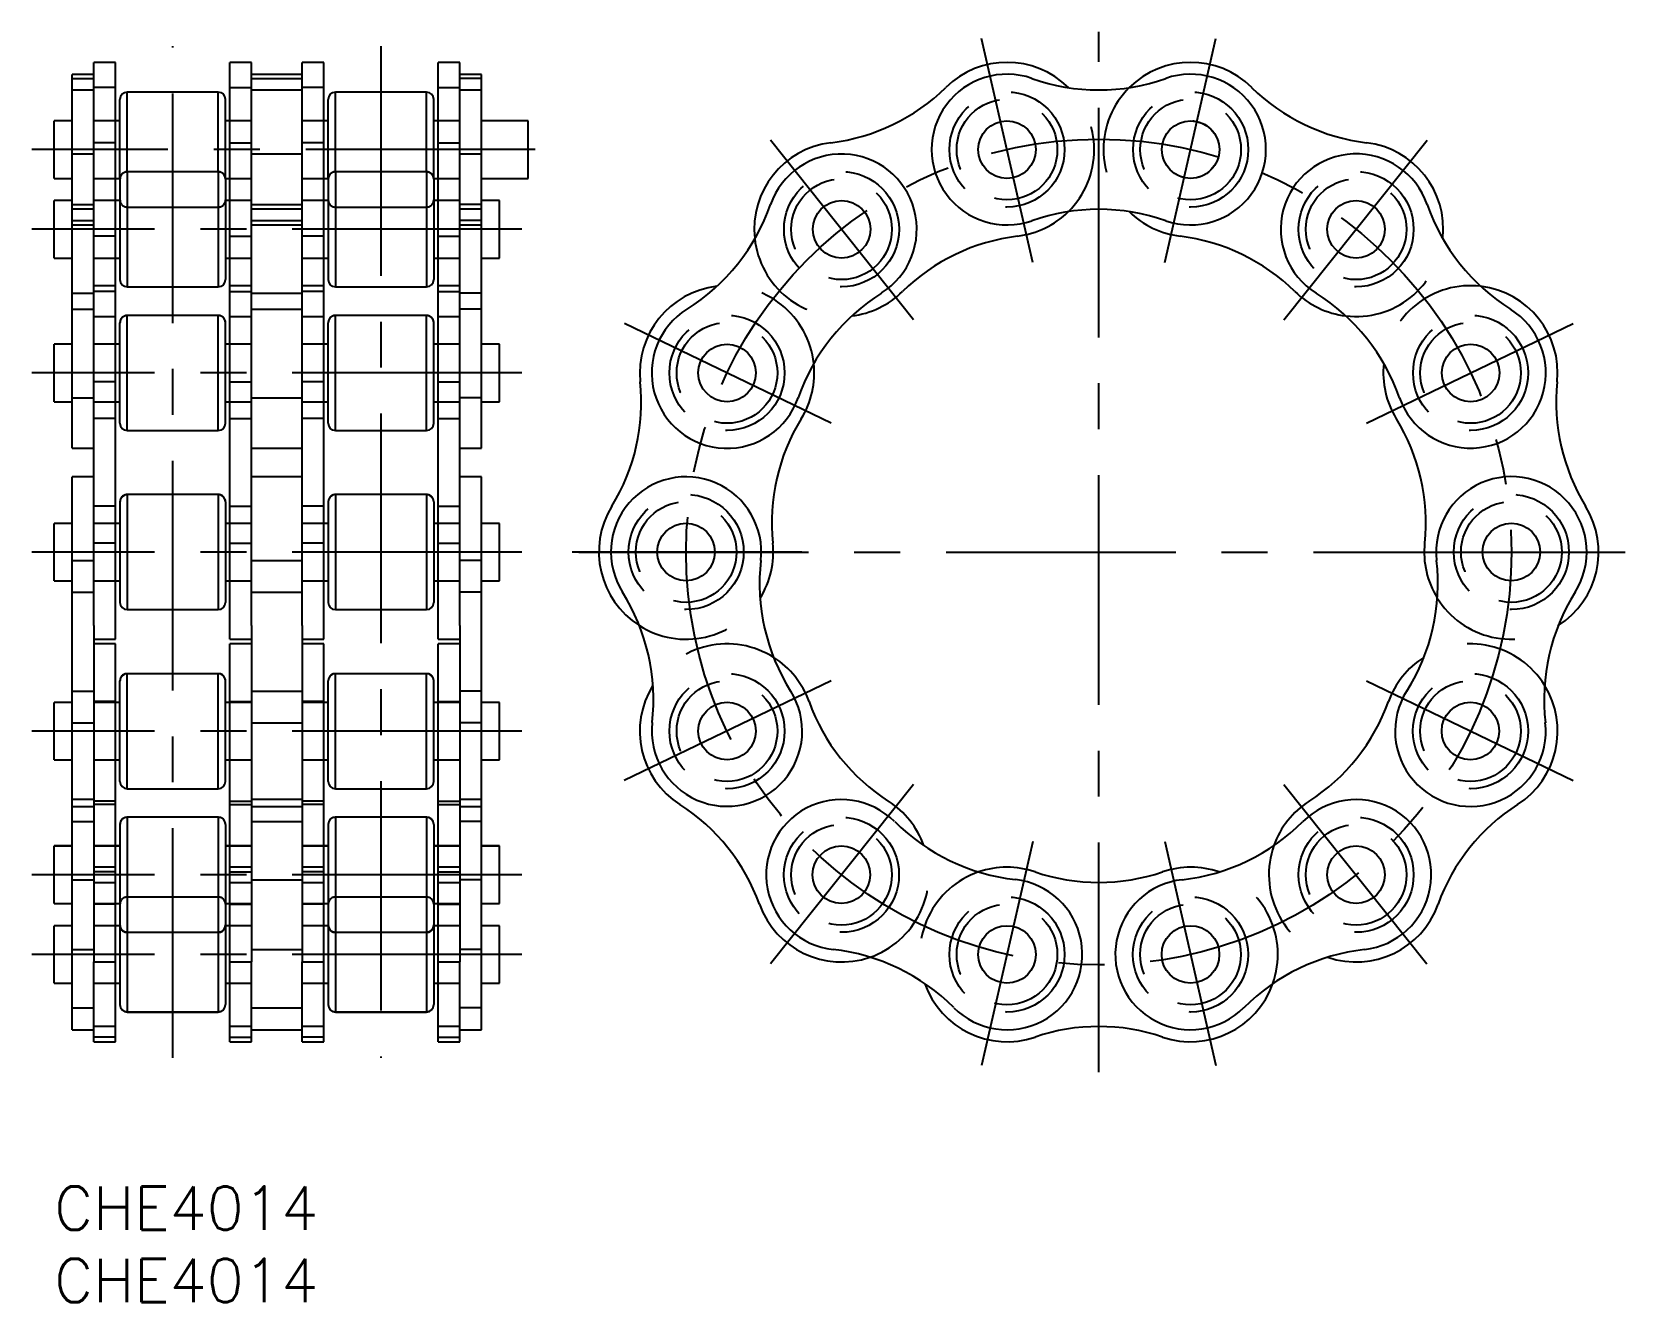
# Model space of a CAD drawing. Extents: x -2 to 109, y -8 to 80.
import ezdxf

# ---------------------------------------------------------------- set-up
doc = ezdxf.new("R2010")
doc.units = 0
doc.header["$LTSCALE"] = 0.5
doc.linetypes.add('CENTER', pattern=[50.8, 31.75, -6.35, 6.35, -6.35])
doc.linetypes.add('DASHED', pattern=[19.05, 12.7, -6.35])
for name, color, linetype in [('MSM_CENTER', 1, 'CENTER'), ('MSM_CONTINUOUS', 7, 'CONTINUOUS'), ('MSM_DASHED', 4, 'DASHED'), ('MSM_PART_NUMBER', 7, 'CONTINUOUS')]:
    doc.layers.add(name, color=color, linetype=linetype)
doc.styles.get("Standard").update_dxf_attribs({"font": 'txt.shx', "height": 3, "bigfont": 'bigfont.shx'})

msp = doc.modelspace()

# ---------------------------------------------------------------- linework, layer by layer
at = {"layer": 'MSM_CENTER'}
for p, q in [((67.67, 63.87), (64.11, 79.47)), ((72.24, 7.89), (72.24, 79.8)), ((76.81, 63.87), (80.37, 79.47)), ((8.2, 8.88), (8.2, 78.82)), ((22.6, 78.82), (22.6, 8.88)), ((59.43, 59.9), (49.46, 72.41)), ((85.04, 59.9), (95.02, 72.41)), ((33.27, 71.67), (-1.54, 71.67)), ((32.34, 66.16), (-1.54, 66.16)), ((32.34, 66.16), (-1.54, 66.16)), ((53.74, 52.76), (39.32, 59.7)), ((90.74, 52.76), (105.15, 59.7)), ((32.34, 56.23), (-1.54, 56.23)), ((32.34, 56.23), (-1.54, 56.23)), ((32.34, 43.85), (-1.54, 43.85)), ((32.34, 43.85), (-1.54, 43.85)), ((51.7, 43.85), (35.7, 43.85)), ((36.28, 43.85), (108.19, 43.85)), ((92.77, 43.85), (108.77, 43.85)), ((53.73, 34.94), (39.32, 28)), ((90.74, 34.94), (105.15, 28)), ((32.34, 31.47), (-1.54, 31.47)), ((32.34, 31.47), (-1.54, 31.47)), ((59.43, 27.79), (49.46, 15.28)), ((85.04, 27.79), (95.01, 15.28)), ((67.67, 23.83), (64.11, 8.23)), ((76.81, 23.83), (80.37, 8.23)), ((32.34, 21.54), (-1.54, 21.54)), ((32.34, 21.54), (-1.54, 21.54)), ((32.34, 16.03), (-1.54, 16.03)), ((32.34, 16.03), (-1.54, 16.03))]:
    msp.add_line(p, q, dxfattribs=at)
msp.add_circle((72.24, 43.85), 28.54, dxfattribs=at)
at = {"layer": 'MSM_CONTINUOUS'}
for p, q in [((4.25, 77.7), (2.75, 77.7)), ((2.75, 65.51), (2.75, 77.7)), ((4.25, 62.26), (4.25, 77.7)), ((13.65, 77.7), (12.15, 77.7)), ((12.15, 62.26), (12.15, 77.7)), ((13.65, 65.51), (13.65, 77.7)), ((18.65, 77.7), (17.15, 77.7)), ((17.15, 65.51), (17.15, 77.7)), ((18.65, 62.26), (18.65, 77.7)), ((28.05, 77.7), (26.55, 77.7)), ((26.55, 62.26), (26.55, 77.7)), ((28.05, 65.51), (28.05, 77.7)), ((2.75, 76.87), (1.25, 76.87)), ((1.25, 71.36), (1.25, 76.87)), ((17.15, 76.87), (13.65, 76.87)), ((29.55, 76.87), (28.05, 76.87)), ((29.55, 71.36), (29.55, 76.87)), ((4.25, 75.97), (2.75, 75.97)), ((4.55, 69.63), (4.55, 75.14)), ((11.35, 75.64), (5.05, 75.64)), ((5.05, 70.13), (5.05, 75.64)), ((11.35, 70.13), (11.35, 75.64)), ((11.85, 69.63), (11.85, 75.14)), ((12.15, 75.97), (13.65, 75.97)), ((18.65, 75.97), (17.15, 75.97)), ((18.95, 69.63), (18.95, 75.14)), ((25.75, 75.64), (19.45, 75.64)), ((19.45, 70.13), (19.45, 75.64)), ((25.75, 70.13), (25.75, 75.64)), ((26.25, 69.63), (26.25, 75.14)), ((26.55, 75.97), (28.05, 75.97)), ((0, 69.68), (0, 73.65)), ((1.25, 73.65), (0, 73.65)), ((4.55, 73.65), (4.25, 73.65)), ((12.15, 73.65), (11.85, 73.65)), ((18.95, 73.65), (18.65, 73.65)), ((26.55, 73.65), (26.25, 73.65)), ((32.78, 73.65), (29.55, 73.65)), ((32.78, 69.68), (32.78, 73.65)), ((4.25, 72.14), (2.75, 72.14)), ((12.15, 72.14), (13.65, 72.14)), ((18.65, 72.14), (17.15, 72.14)), ((26.55, 72.14), (28.05, 72.14)), ((2.75, 71.36), (1.25, 71.36)), ((1.25, 51.02), (1.25, 71.36)), ((17.15, 71.36), (13.65, 71.36)), ((29.55, 71.36), (28.05, 71.36)), ((29.55, 51.02), (29.55, 71.36)), ((0, 69.68), (1.25, 69.68)), ((4.25, 69.68), (4.55, 69.68)), ((4.55, 69.63), (4.55, 62.68)), ((11.35, 70.13), (5.05, 70.13)), ((5.05, 70.13), (5.05, 62.18)), ((11.35, 70.13), (11.35, 62.18)), ((11.85, 69.68), (12.15, 69.68)), ((11.85, 69.63), (11.85, 62.68)), ((18.65, 69.68), (18.95, 69.68)), ((18.95, 69.63), (18.95, 62.68)), ((25.75, 70.13), (19.45, 70.13)), ((19.45, 70.13), (19.45, 62.18)), ((25.75, 70.13), (25.75, 62.18)), ((26.25, 69.68), (26.55, 69.68)), ((26.25, 69.63), (26.25, 62.68)), ((29.55, 69.68), (32.78, 69.68)), ((0, 64.17), (0, 68.14)), ((1.25, 68.14), (0, 68.14)), ((1.25, 67.88), (2.75, 67.88)), ((4.55, 68.14), (4.25, 68.14)), ((12.15, 68.14), (11.85, 68.14)), ((13.65, 67.88), (17.15, 67.88)), ((18.95, 68.14), (18.65, 68.14)), ((26.55, 68.14), (26.25, 68.14)), ((29.55, 67.88), (28.05, 67.88)), ((30.8, 68.14), (29.55, 68.14)), ((30.8, 64.17), (30.8, 68.14)), ((2.75, 38.76), (2.75, 65.51)), ((13.65, 38.76), (13.65, 65.51)), ((17.15, 38.76), (17.15, 65.51)), ((28.05, 38.76), (28.05, 65.51)), ((0, 64.17), (1.25, 64.17)), ((0, 64.17), (0, 64.17)), ((0, 64.17), (1.25, 64.17)), ((4.25, 64.17), (4.55, 64.17)), ((4.25, 64.17), (4.55, 64.17)), ((11.85, 64.17), (12.15, 64.17)), ((11.85, 64.17), (12.15, 64.17)), ((18.65, 64.17), (18.95, 64.17)), ((18.65, 64.17), (18.95, 64.17)), ((26.25, 64.17), (26.55, 64.17)), ((26.25, 64.17), (26.55, 64.17)), ((29.55, 64.17), (30.8, 64.17)), ((29.55, 64.17), (30.8, 64.17)), ((30.8, 64.17), (30.8, 64.17)), ((4.25, 62.26), (2.75, 62.26)), ((4.25, 37.82), (4.25, 62.26)), ((4.55, 62.68), (4.55, 62.68)), ((5.05, 62.18), (11.35, 62.18)), ((5.05, 62.18), (5.05, 62.18)), ((5.05, 62.18), (11.35, 62.18)), ((11.35, 62.18), (11.35, 62.18)), ((11.85, 62.68), (11.85, 62.68)), ((13.65, 62.26), (12.15, 62.26)), ((12.15, 37.82), (12.15, 62.26)), ((18.65, 62.26), (17.15, 62.26)), ((18.65, 37.82), (18.65, 62.26)), ((18.95, 62.68), (18.95, 62.68)), ((19.45, 62.18), (25.75, 62.18)), ((19.45, 62.18), (19.45, 62.18)), ((19.45, 62.18), (25.75, 62.18)), ((25.75, 62.18), (25.75, 62.18)), ((26.25, 62.68), (26.25, 62.68)), ((28.05, 62.26), (26.55, 62.26)), ((26.55, 37.82), (26.55, 62.26)), ((1.25, 60.64), (2.75, 60.64)), ((4.55, 52.75), (4.55, 59.7)), ((5.05, 52.25), (5.05, 60.2)), ((11.35, 60.2), (5.05, 60.2)), ((11.35, 52.25), (11.35, 60.2)), ((11.85, 52.75), (11.85, 59.7)), ((13.65, 60.64), (17.15, 60.64)), ((18.95, 52.75), (18.95, 59.7)), ((19.45, 52.25), (19.45, 60.2)), ((25.75, 60.2), (19.45, 60.2)), ((25.75, 52.25), (25.75, 60.2)), ((26.25, 52.75), (26.25, 59.7)), ((29.55, 60.64), (28.05, 60.64)), ((0, 54.24), (0, 58.21)), ((1.25, 58.21), (0, 58.21)), ((4.55, 58.21), (4.25, 58.21)), ((12.15, 58.21), (11.85, 58.21)), ((18.95, 58.21), (18.65, 58.21)), ((26.55, 58.21), (26.25, 58.21)), ((30.8, 58.21), (29.55, 58.21)), ((30.8, 54.24), (30.8, 58.21)), ((4.25, 55.61), (2.75, 55.61)), ((12.15, 55.61), (13.65, 55.61)), ((18.65, 55.61), (17.15, 55.61)), ((26.55, 55.61), (28.05, 55.61)), ((0, 54.24), (1.25, 54.24)), ((0, 54.24), (0, 54.24)), ((0, 54.24), (1.25, 54.24)), ((4.25, 54.24), (4.55, 54.24)), ((4.25, 54.24), (4.55, 54.24)), ((11.85, 54.24), (12.15, 54.24)), ((11.85, 54.24), (12.15, 54.24)), ((18.65, 54.24), (18.95, 54.24)), ((18.65, 54.24), (18.95, 54.24)), ((26.25, 54.24), (26.55, 54.24)), ((26.25, 54.24), (26.55, 54.24)), ((29.55, 54.24), (30.8, 54.24)), ((29.55, 54.24), (30.8, 54.24)), ((30.8, 54.24), (30.8, 54.24)), ((4.55, 52.75), (4.55, 52.75)), ((5.05, 52.25), (11.35, 52.25)), ((5.05, 52.25), (5.05, 52.25)), ((5.05, 52.25), (11.35, 52.25)), ((11.35, 52.25), (11.35, 52.25)), ((11.85, 52.75), (11.85, 52.75)), ((18.95, 52.75), (18.95, 52.75)), ((19.45, 52.25), (25.75, 52.25)), ((19.45, 52.25), (19.45, 52.25)), ((19.45, 52.25), (25.75, 52.25)), ((25.75, 52.25), (25.75, 52.25)), ((26.25, 52.75), (26.25, 52.75)), ((1.25, 51.02), (2.75, 51.02)), ((1.25, 51.02), (1.25, 51.02)), ((1.25, 51.02), (2.75, 51.02)), ((13.65, 51.02), (17.15, 51.02)), ((13.65, 51.02), (17.15, 51.02)), ((28.05, 51.02), (29.55, 51.02)), ((28.05, 51.02), (29.55, 51.02)), ((29.55, 51.02), (29.55, 51.02)), ((1.25, 26.26), (1.25, 49.05)), ((2.75, 49.05), (1.25, 49.05)), ((17.15, 49.05), (13.65, 49.05)), ((29.55, 49.05), (28.05, 49.05)), ((29.55, 26.26), (29.55, 49.05)), ((5.05, 47.82), (5.05, 39.87)), ((11.35, 47.82), (5.05, 47.82)), ((11.35, 47.82), (11.35, 39.87)), ((25.75, 47.82), (19.45, 47.82)), ((19.45, 47.82), (19.45, 39.87)), ((25.75, 47.82), (25.75, 39.87)), ((4.25, 47.01), (2.75, 47.01)), ((4.55, 47.32), (4.55, 40.37)), ((11.85, 47.32), (11.85, 40.37)), ((12.15, 47.01), (13.65, 47.01)), ((18.65, 47.01), (17.15, 47.01)), ((18.95, 47.32), (18.95, 40.37)), ((26.25, 47.32), (26.25, 40.37)), ((26.55, 47.01), (28.05, 47.01)), ((1.25, 45.83), (0, 45.83)), ((0, 41.86), (0, 45.83)), ((4.55, 45.83), (4.25, 45.83)), ((12.15, 45.83), (11.85, 45.83)), ((18.95, 45.83), (18.65, 45.83)), ((26.55, 45.83), (26.25, 45.83)), ((30.8, 45.83), (29.55, 45.83)), ((30.8, 41.86), (30.8, 45.83)), ((0, 41.86), (1.25, 41.86)), ((0, 41.86), (0, 41.86)), ((0, 41.86), (1.25, 41.86)), ((1.25, 41.08), (2.75, 41.08)), ((4.25, 41.86), (4.55, 41.86)), ((4.25, 41.86), (4.55, 41.86)), ((11.85, 41.86), (12.15, 41.86)), ((11.85, 41.86), (12.15, 41.86)), ((13.65, 41.08), (17.15, 41.08)), ((18.65, 41.86), (18.95, 41.86)), ((18.65, 41.86), (18.95, 41.86)), ((26.25, 41.86), (26.55, 41.86)), ((26.25, 41.86), (26.55, 41.86)), ((29.55, 41.08), (28.05, 41.08)), ((29.55, 41.86), (30.8, 41.86)), ((29.55, 41.86), (30.8, 41.86)), ((30.8, 41.86), (30.8, 41.86)), ((4.55, 40.37), (4.55, 40.37)), ((5.05, 39.87), (11.35, 39.87)), ((5.05, 39.87), (5.05, 39.87)), ((5.05, 39.87), (11.35, 39.87)), ((11.35, 39.87), (11.35, 39.87)), ((11.85, 40.37), (11.85, 40.37)), ((18.95, 40.37), (18.95, 40.37)), ((19.45, 39.87), (25.75, 39.87)), ((19.45, 39.87), (19.45, 39.87)), ((19.45, 39.87), (25.75, 39.87)), ((25.75, 39.87), (25.75, 39.87)), ((26.25, 40.37), (26.25, 40.37)), ((2.75, 38.76), (2.75, 15.51)), ((13.65, 38.76), (13.65, 15.51)), ((17.15, 38.76), (17.15, 15.51)), ((28.05, 38.76), (28.05, 15.51)), ((2.75, 37.82), (4.25, 37.82)), ((12.15, 37.82), (13.65, 37.82)), ((17.15, 37.82), (18.65, 37.82)), ((26.55, 37.82), (28.05, 37.82)), ((4.25, 37.5), (2.75, 37.5)), ((4.25, 37.5), (2.75, 37.5)), ((4.25, 15.51), (4.25, 37.5)), ((13.65, 37.5), (12.15, 37.5)), ((12.15, 15.51), (12.15, 37.5)), ((13.65, 37.5), (12.15, 37.5)), ((18.65, 37.5), (17.15, 37.5)), ((18.65, 37.5), (17.15, 37.5)), ((18.65, 15.51), (18.65, 37.5)), ((28.05, 37.5), (26.55, 37.5)), ((26.55, 15.51), (26.55, 37.5)), ((28.05, 37.5), (26.55, 37.5)), ((11.35, 35.44), (5.05, 35.44)), ((5.05, 27.49), (5.05, 35.44)), ((11.35, 27.49), (11.35, 35.44)), ((25.75, 35.44), (19.45, 35.44)), ((19.45, 27.49), (19.45, 35.44)), ((25.75, 27.49), (25.75, 35.44)), ((4.55, 27.99), (4.55, 34.94)), ((11.85, 27.99), (11.85, 34.94)), ((18.95, 27.99), (18.95, 34.94)), ((26.25, 27.99), (26.25, 34.94)), ((1.25, 33.45), (0, 33.45)), ((0, 29.48), (0, 33.45)), ((4.55, 33.45), (4.25, 33.45)), ((12.15, 33.45), (11.85, 33.45)), ((18.95, 33.45), (18.65, 33.45)), ((26.55, 33.45), (26.25, 33.45)), ((30.8, 33.45), (29.55, 33.45)), ((30.8, 29.48), (30.8, 33.45)), ((1.25, 32.05), (2.75, 32.05)), ((13.65, 32.05), (17.15, 32.05)), ((29.55, 32.05), (28.05, 32.05)), ((0, 29.48), (1.25, 29.48)), ((0, 29.48), (0, 29.48)), ((0, 29.48), (1.25, 29.48)), ((4.25, 29.48), (4.55, 29.48)), ((4.25, 29.48), (4.55, 29.48)), ((11.85, 29.48), (12.15, 29.48)), ((11.85, 29.48), (12.15, 29.48)), ((18.65, 29.48), (18.95, 29.48)), ((18.65, 29.48), (18.95, 29.48)), ((26.25, 29.48), (26.55, 29.48)), ((26.25, 29.48), (26.55, 29.48)), ((29.55, 29.48), (30.8, 29.48)), ((29.55, 29.48), (30.8, 29.48)), ((30.8, 29.48), (30.8, 29.48)), ((4.55, 27.99), (4.55, 27.99)), ((11.85, 27.99), (11.85, 27.99)), ((18.95, 27.99), (18.95, 27.99)), ((26.25, 27.99), (26.25, 27.99)), ((5.05, 27.49), (5.05, 27.49)), ((5.05, 27.49), (11.35, 27.49)), ((5.05, 27.49), (11.35, 27.49)), ((11.35, 27.49), (11.35, 27.49)), ((19.45, 27.49), (25.75, 27.49)), ((19.45, 27.49), (19.45, 27.49)), ((19.45, 27.49), (25.75, 27.49)), ((25.75, 27.49), (25.75, 27.49)), ((1.25, 10.83), (1.25, 26.26)), ((1.25, 26.26), (2.75, 26.26)), ((4.25, 26.39), (2.75, 26.39)), ((11.35, 25.52), (5.05, 25.52)), ((5.05, 25.52), (5.05, 12.06)), ((11.35, 25.52), (11.35, 12.06)), ((12.15, 26.39), (13.65, 26.39)), ((13.65, 26.26), (17.15, 26.26)), ((18.65, 26.39), (17.15, 26.39)), ((25.75, 25.52), (19.45, 25.52)), ((19.45, 25.52), (19.45, 12.06)), ((25.75, 25.52), (25.75, 12.06)), ((26.55, 26.39), (28.05, 26.39)), ((28.05, 26.26), (29.55, 26.26)), ((29.55, 10.83), (29.55, 26.26)), ((4.55, 25.02), (4.55, 12.56)), ((11.85, 25.02), (11.85, 12.56)), ((18.95, 25.02), (18.95, 12.56)), ((26.25, 25.02), (26.25, 12.56)), ((1.25, 23.53), (0, 23.53)), ((0, 19.56), (0, 23.53)), ((4.55, 23.53), (4.25, 23.53)), ((12.15, 23.53), (11.85, 23.53)), ((18.95, 23.53), (18.65, 23.53)), ((26.55, 23.53), (26.25, 23.53)), ((30.8, 23.53), (29.55, 23.53)), ((30.8, 19.56), (30.8, 23.53)), ((0, 19.56), (1.25, 19.56)), ((0, 19.55), (1.25, 19.55)), ((4.25, 19.5), (2.75, 19.5)), ((4.25, 19.56), (4.55, 19.56)), ((4.25, 19.55), (4.55, 19.55)), ((11.85, 19.56), (12.15, 19.56)), ((11.85, 19.55), (12.15, 19.55)), ((12.15, 19.5), (13.65, 19.5)), ((18.65, 19.5), (17.15, 19.5)), ((18.65, 19.56), (18.95, 19.56)), ((18.65, 19.55), (18.95, 19.55)), ((26.25, 19.56), (26.55, 19.56)), ((26.25, 19.55), (26.55, 19.55)), ((26.55, 19.5), (28.05, 19.5)), ((29.55, 19.56), (30.8, 19.56)), ((29.55, 19.55), (30.8, 19.55)), ((1.25, 18.01), (0, 18.01)), ((0, 14.05), (0, 18.01)), ((4.55, 18.01), (4.25, 18.01)), ((12.15, 18.01), (11.85, 18.01)), ((18.95, 18.01), (18.65, 18.01)), ((26.55, 18.01), (26.25, 18.01)), ((30.8, 18.01), (29.55, 18.01)), ((30.8, 14.05), (30.8, 18.01)), ((5.05, 17.57), (11.35, 17.57)), ((19.45, 17.57), (25.75, 17.57)), ((1.25, 16.37), (2.75, 16.37)), ((2.75, 10), (2.75, 15.51)), ((2.75, 15.51), (4.25, 15.51)), ((4.25, 10), (4.25, 15.51)), ((12.15, 10), (12.15, 15.51)), ((12.15, 15.51), (13.65, 15.51)), ((13.65, 16.37), (17.15, 16.37)), ((13.65, 10), (13.65, 15.51)), ((17.15, 10), (17.15, 15.51)), ((17.15, 15.51), (18.65, 15.51)), ((18.65, 10), (18.65, 15.51)), ((26.55, 10), (26.55, 15.51)), ((26.55, 15.51), (28.05, 15.51)), ((29.55, 16.37), (28.05, 16.37)), ((28.05, 10), (28.05, 15.51)), ((0, 14.05), (1.25, 14.05)), ((0, 14.04), (1.25, 14.04)), ((4.25, 14.05), (4.55, 14.05)), ((4.25, 14.04), (4.55, 14.04)), ((11.85, 14.05), (12.15, 14.05)), ((11.85, 14.04), (12.15, 14.04)), ((18.65, 14.05), (18.95, 14.05)), ((18.65, 14.04), (18.95, 14.04)), ((26.25, 14.05), (26.55, 14.05)), ((26.25, 14.04), (26.55, 14.04)), ((29.55, 14.05), (30.8, 14.05)), ((29.55, 14.04), (30.8, 14.04)), ((1.25, 12.35), (2.75, 12.35)), ((13.65, 12.35), (17.15, 12.35)), ((29.55, 12.35), (28.05, 12.35)), ((5.05, 12.06), (11.35, 12.06)), ((5.05, 12.05), (11.35, 12.05)), ((19.45, 12.06), (25.75, 12.06)), ((19.45, 12.05), (25.75, 12.05)), ((1.25, 10.83), (2.75, 10.83)), ((1.25, 10.82), (2.75, 10.82)), ((2.75, 10), (4.25, 10)), ((12.15, 10), (13.65, 10)), ((13.65, 10.83), (17.15, 10.83)), ((13.65, 10.82), (17.15, 10.82)), ((17.15, 10), (18.65, 10)), ((26.55, 10), (28.05, 10)), ((28.05, 10.83), (29.55, 10.83)), ((28.05, 10.82), (29.55, 10.82))]:
    msp.add_line(p, q, dxfattribs=at)
for centre in [(65.89, 71.67), (78.59, 71.67), (54.45, 66.16), (90.03, 66.16), (46.53, 56.23), (97.95, 56.23), (43.7, 43.85), (100.77, 43.85), (46.53, 31.47), (97.94, 31.47), (54.44, 21.54), (90.03, 21.54), (65.89, 16.03), (78.58, 16.03)]:
    msp.add_circle(centre, 1.99, dxfattribs=at)
for centre, radius, start, end in [((65.89, 71.67), 6.03, 45.2745, 134.4885), ((78.59, 71.67), 6.03, 45.5095, 134.7257), ((65.89, 71.67), 5.21, 70.6922, 289.3078), ((72.24, 89.79), 14, 250.6922, 289.3078), ((78.59, 71.67), 5.21, 250.6922, 109.3078), ((5.05, 75.14), 0.5, 90, 180), ((11.35, 75.14), 0.5, 0, 90), ((19.45, 75.14), 0.5, 90, 180), ((25.75, 75.14), 0.5, 0, 90), ((52.06, 85.74), 13.7, 276.9395, 314.4885), ((92.41, 85.74), 13.7, 225.5095, 263.0585), ((54.44, 66.16), 6.03, 96.9395, 186.1731), ((90.03, 66.16), 6.03, 353.8445, 83.0585), ((54.45, 66.16), 5.2, 302.1202, 160.7358), ((90.03, 66.16), 5.21, 19.2622, 237.8778), ((5.05, 69.63), 0.5, 90, 180), ((11.35, 69.63), 0.5, 0, 90), ((19.45, 69.63), 0.5, 90, 180), ((25.75, 69.63), 0.5, 0, 90), ((36.32, 72.49), 14, 302.1202, 340.7358), ((65.89, 71.67), 6.03, 276.9395, 314.7255), ((72.24, 53.54), 14, 70.6922, 109.3078), ((78.59, 71.67), 6.03, 225.2729, 263.0585), ((108.16, 72.49), 14, 199.2622, 237.8778), ((68.27, 52.08), 13.7, 96.9395, 134.4885), ((76.2, 52.08), 13.7, 45.5095, 83.0585), ((5.05, 62.68), 0.5, 180, 270), ((5.05, 62.68), 0.5, 180, 270), ((11.35, 62.68), 0.5, 270, 0), ((11.35, 62.68), 0.5, 270, 0), ((19.45, 62.68), 0.5, 180, 270), ((19.45, 62.68), 0.5, 180, 270), ((25.75, 62.68), 0.5, 270, 0), ((25.75, 62.68), 0.5, 270, 0), ((46.53, 56.23), 6.03, 96.7025, 185.9165), ((54.44, 66.16), 6.03, 276.7127, 314.4885), ((90.03, 66.16), 6.03, 225.5095, 263.2955), ((97.94, 56.23), 6.03, 354.0815, 83.3039), ((64.66, 49.89), 14, 122.1202, 160.7358), ((79.82, 49.89), 14, 19.2622, 57.8778), ((5.05, 59.7), 0.5, 90, 180), ((11.35, 59.7), 0.5, 0, 90), ((19.45, 59.7), 0.5, 90, 180), ((25.75, 59.7), 0.5, 0, 90), ((46.53, 56.23), 5.21, 122.1202, 340.7358), ((97.95, 56.23), 5.2, 199.2622, 57.8778), ((46.53, 56.23), 6.03, 328.3675, 6.1535), ((97.94, 56.23), 6.03, 173.8417, 211.6305), ((26.9, 54.2), 13.7, 328.3675, 5.9165), ((117.57, 54.2), 13.7, 174.0815, 211.6305), ((63.33, 45.88), 13.7, 148.3675, 185.9165), ((81.15, 45.88), 13.7, 354.0815, 31.6305), ((5.05, 52.75), 0.5, 180, 270), ((5.05, 52.75), 0.5, 180, 270), ((11.35, 52.75), 0.5, 270, 0), ((11.35, 52.75), 0.5, 270, 0), ((19.45, 52.75), 0.5, 180, 270), ((19.45, 52.75), 0.5, 180, 270), ((25.75, 52.75), 0.5, 270, 0), ((25.75, 52.75), 0.5, 270, 0), ((43.7, 43.85), 5.2, 353.5502, 212.1658), ((100.77, 43.85), 5.21, 327.8342, 186.4498), ((5.05, 47.32), 0.5, 90, 180), ((11.35, 47.32), 0.5, 0, 90), ((19.45, 47.32), 0.5, 90, 180), ((25.75, 47.32), 0.5, 0, 90), ((43.7, 43.85), 6.03, 148.3675, 237.5996), ((100.77, 43.85), 6.03, 302.4165, 31.6305), ((43.7, 43.85), 6.03, 328.1392, 5.9165), ((100.77, 43.85), 6.03, 174.0815, 211.8675), ((62.78, 41.69), 14, 173.5502, 212.1658), ((81.69, 41.69), 14, 327.8342, 6.4498), ((27.44, 33.63), 14, 353.5502, 32.1658), ((117.03, 33.62), 14, 147.8342, 186.4498), ((5.05, 40.37), 0.5, 180, 270), ((5.05, 40.37), 0.5, 180, 270), ((11.35, 40.37), 0.5, 270, 0), ((11.35, 40.37), 0.5, 270, 0), ((19.45, 40.37), 0.5, 180, 270), ((19.45, 40.37), 0.5, 180, 270), ((25.75, 40.37), 0.5, 270, 0), ((25.75, 40.37), 0.5, 270, 0), ((46.53, 31.47), 6.03, 19.7975, 57.5835), ((97.94, 31.47), 6.03, 122.4137, 160.2025), ((5.05, 34.94), 0.5, 90, 180), ((11.35, 34.94), 0.5, 0, 90), ((19.45, 34.94), 0.5, 90, 180), ((25.75, 34.94), 0.5, 0, 90), ((46.53, 31.47), 6.03, 148.1325, 237.3465), ((46.53, 31.47), 5.2, 173.5502, 32.1658), ((97.94, 31.47), 5.21, 147.8342, 6.4498), ((97.94, 31.47), 6.03, 302.6535, 31.8759), ((65.09, 38.15), 13.7, 199.7975, 237.3465), ((79.38, 38.15), 13.7, 302.6535, 340.2025), ((5.05, 27.99), 0.5, 180, 270), ((5.05, 27.99), 0.5, 180, 270), ((11.35, 27.99), 0.5, 270, 0), ((11.35, 27.99), 0.5, 270, 0), ((19.45, 27.99), 0.5, 180, 270), ((19.45, 27.99), 0.5, 180, 270), ((25.75, 27.99), 0.5, 270, 0), ((25.75, 27.99), 0.5, 270, 0), ((54.44, 21.54), 5.2, 44.9782, 263.5938), ((54.45, 21.54), 6.03, 19.5577, 57.3465), ((90.03, 21.54), 6.03, 122.6535, 160.4395), ((90.03, 21.54), 5.2, 276.4062, 135.0218), ((5.05, 25.02), 0.5, 90, 180), ((11.35, 25.02), 0.5, 0, 90), ((19.45, 25.02), 0.5, 90, 180), ((25.75, 25.02), 0.5, 0, 90), ((35.88, 14.86), 13.7, 19.7975, 57.3465), ((108.59, 14.86), 13.7, 122.6535, 160.2025), ((68.03, 35.12), 14, 224.9782, 263.5938), ((76.44, 35.11), 14, 276.4062, 315.0218), ((65.89, 16.03), 5.21, 224.9782, 83.5938), ((65.89, 16.03), 6.03, 71.2255, 109.0115), ((72.24, 34.71), 13.7, 251.2255, 288.7745), ((78.58, 16.03), 5.2, 96.4062, 315.0218), ((78.59, 16.03), 6.03, 70.9857, 108.7745), ((54.45, 21.54), 6.03, 199.7975, 289.0199), ((90.03, 21.54), 6.03, 250.9885, 340.2025), ((5.05, 18.07), 0.5, 180, 270), ((11.35, 18.07), 0.5, 270, 0), ((19.45, 18.07), 0.5, 180, 270), ((25.75, 18.07), 0.5, 270, 0), ((52.3, 2.46), 14, 44.9782, 83.5938), ((92.17, 2.45), 14, 96.4062, 135.0218), ((65.89, 16.03), 6.03, 199.5605, 288.7745), ((78.59, 16.03), 6.03, 251.2255, 340.4479), ((5.05, 12.56), 0.5, 180, 270), ((5.05, 12.55), 0.5, 180, 270), ((11.35, 12.56), 0.5, 270, 0), ((11.35, 12.55), 0.5, 270, 0), ((19.45, 12.56), 0.5, 180, 270), ((19.45, 12.55), 0.5, 180, 270), ((25.75, 12.56), 0.5, 270, 0), ((25.75, 12.55), 0.5, 270, 0), ((72.24, -2.65), 13.7, 71.2255, 108.7745)]:
    msp.add_arc(centre, radius, start, end, dxfattribs=at)
at = {"layer": 'MSM_DASHED'}
for p, q in [((4.25, 77.7), (2.75, 77.7)), ((13.65, 77.7), (12.15, 77.7)), ((18.65, 77.7), (17.15, 77.7)), ((28.05, 77.7), (26.55, 77.7)), ((1.25, 76.58), (2.75, 76.58)), ((13.65, 76.58), (17.15, 76.58)), ((29.55, 76.58), (28.05, 76.58)), ((1.25, 75.79), (2.75, 75.79)), ((4.25, 75.97), (2.75, 75.97)), ((12.15, 75.97), (13.65, 75.97)), ((13.65, 75.79), (17.15, 75.79)), ((18.65, 75.97), (17.15, 75.97)), ((26.55, 75.97), (28.05, 75.97)), ((28.05, 75.79), (29.55, 75.79)), ((4.25, 73.65), (2.75, 73.65)), ((4.25, 73.65), (2.75, 73.65)), ((13.65, 73.65), (12.15, 73.65)), ((13.65, 73.65), (12.15, 73.65)), ((18.65, 73.65), (17.15, 73.65)), ((18.65, 73.65), (17.15, 73.65)), ((28.05, 73.65), (26.55, 73.65)), ((28.05, 73.65), (26.55, 73.65)), ((4.25, 72.14), (2.75, 72.14)), ((12.15, 72.14), (13.65, 72.14)), ((18.65, 72.14), (17.15, 72.14)), ((26.55, 72.14), (28.05, 72.14)), ((2.75, 71.36), (1.25, 71.36)), ((17.15, 71.36), (13.65, 71.36)), ((29.55, 71.36), (28.05, 71.36)), ((2.75, 69.68), (4.25, 69.68)), ((2.75, 69.68), (4.25, 69.68)), ((11.35, 70.13), (5.05, 70.13)), ((12.15, 69.68), (13.65, 69.68)), ((12.15, 69.68), (13.65, 69.68)), ((17.15, 69.68), (18.65, 69.68)), ((17.15, 69.68), (18.65, 69.68)), ((25.75, 70.13), (19.45, 70.13)), ((26.55, 69.68), (28.05, 69.68)), ((26.55, 69.68), (28.05, 69.68)), ((1.25, 68.14), (0, 68.14)), ((1.25, 67.87), (2.75, 67.87)), ((2.75, 67.54), (1.25, 67.54)), ((4.25, 68.14), (2.75, 68.14)), ((4.25, 68.14), (2.75, 68.14)), ((4.55, 68.14), (4.25, 68.14)), ((5.05, 67.69), (11.35, 67.69)), ((12.15, 68.14), (11.85, 68.14)), ((13.65, 68.14), (12.15, 68.14)), ((13.65, 68.14), (12.15, 68.14)), ((13.65, 67.87), (17.15, 67.87)), ((17.15, 67.54), (13.65, 67.54)), ((18.65, 68.14), (17.15, 68.14)), ((18.65, 68.14), (17.15, 68.14)), ((18.95, 68.14), (18.65, 68.14)), ((19.45, 67.69), (25.75, 67.69)), ((26.55, 68.14), (26.25, 68.14)), ((28.05, 68.14), (26.55, 68.14)), ((28.05, 68.14), (26.55, 68.14)), ((29.55, 67.87), (28.05, 67.87)), ((29.55, 67.54), (28.05, 67.54)), ((30.8, 68.14), (29.55, 68.14)), ((1.25, 66.76), (2.75, 66.76)), ((1.25, 66.46), (2.75, 66.46)), ((13.65, 66.76), (17.15, 66.76)), ((13.65, 66.46), (17.15, 66.46)), ((29.55, 66.76), (28.05, 66.76)), ((28.05, 66.46), (29.55, 66.46)), ((4.25, 65.68), (2.75, 65.68)), ((12.15, 65.68), (13.65, 65.68)), ((18.65, 65.68), (17.15, 65.68)), ((26.55, 65.68), (28.05, 65.68)), ((2.75, 64.17), (4.25, 64.17)), ((2.75, 64.17), (4.25, 64.17)), ((12.15, 64.17), (13.65, 64.17)), ((12.15, 64.17), (13.65, 64.17)), ((17.15, 64.17), (18.65, 64.17)), ((17.15, 64.17), (18.65, 64.17)), ((26.55, 64.17), (28.05, 64.17)), ((26.55, 64.17), (28.05, 64.17)), ((4.25, 62.26), (2.75, 62.26)), ((4.25, 61.86), (2.75, 61.86)), ((4.25, 61.86), (2.75, 61.86)), ((13.65, 62.26), (12.15, 62.26)), ((12.15, 61.86), (13.65, 61.86)), ((12.15, 61.86), (13.65, 61.86)), ((18.65, 62.26), (17.15, 62.26)), ((18.65, 61.86), (17.15, 61.86)), ((18.65, 61.86), (17.15, 61.86)), ((28.05, 62.26), (26.55, 62.26)), ((26.55, 61.86), (28.05, 61.86)), ((26.55, 61.86), (28.05, 61.86)), ((1.25, 61.75), (2.75, 61.75)), ((1.25, 61.75), (2.75, 61.75)), ((13.65, 61.75), (17.15, 61.75)), ((13.65, 61.75), (17.15, 61.75)), ((29.55, 61.75), (28.05, 61.75)), ((29.55, 61.75), (28.05, 61.75)), ((1.25, 60.64), (2.75, 60.64)), ((2.75, 60.13), (4.25, 60.13)), ((2.75, 60.13), (4.25, 60.13)), ((11.35, 60.2), (5.05, 60.2)), ((12.15, 60.13), (13.65, 60.13)), ((12.15, 60.13), (13.65, 60.13)), ((13.65, 60.64), (17.15, 60.64)), ((17.15, 60.13), (18.65, 60.13)), ((17.15, 60.13), (18.65, 60.13)), ((25.75, 60.2), (19.45, 60.2)), ((26.55, 60.13), (28.05, 60.13)), ((26.55, 60.13), (28.05, 60.13)), ((29.55, 60.64), (28.05, 60.64)), ((1.25, 58.21), (0, 58.21)), ((4.55, 58.21), (2.75, 58.21)), ((4.25, 58.21), (2.75, 58.21)), ((13.65, 58.21), (11.85, 58.21)), ((13.65, 58.21), (12.15, 58.21)), ((18.95, 58.21), (17.15, 58.21)), ((18.65, 58.21), (17.15, 58.21)), ((28.05, 58.21), (26.25, 58.21)), ((28.05, 58.21), (26.55, 58.21)), ((30.8, 58.21), (29.55, 58.21)), ((4.25, 55.61), (2.75, 55.61)), ((12.15, 55.61), (13.65, 55.61)), ((18.65, 55.61), (17.15, 55.61)), ((26.55, 55.61), (28.05, 55.61)), ((1.25, 54.51), (2.75, 54.51)), ((1.25, 54.51), (2.75, 54.51)), ((2.75, 54.24), (4.25, 54.24)), ((2.75, 54.24), (4.25, 54.24)), ((12.15, 54.24), (13.65, 54.24)), ((12.15, 54.24), (13.65, 54.24)), ((13.65, 54.51), (17.15, 54.51)), ((13.65, 54.51), (17.15, 54.51)), ((17.15, 54.24), (18.65, 54.24)), ((17.15, 54.24), (18.65, 54.24)), ((26.55, 54.24), (28.05, 54.24)), ((26.55, 54.24), (28.05, 54.24)), ((29.55, 54.51), (28.05, 54.51)), ((29.55, 54.51), (28.05, 54.51)), ((4.25, 53.07), (2.75, 53.07)), ((4.25, 53.07), (2.75, 53.07)), ((12.15, 53.07), (13.65, 53.07)), ((12.15, 53.07), (13.65, 53.07)), ((18.65, 53.07), (17.15, 53.07)), ((18.65, 53.07), (17.15, 53.07)), ((26.55, 53.07), (28.05, 53.07)), ((26.55, 53.07), (28.05, 53.07)), ((2.75, 49.05), (1.25, 49.05)), ((17.15, 49.05), (13.65, 49.05)), ((29.55, 49.05), (28.05, 49.05)), ((11.35, 47.82), (5.05, 47.82)), ((25.75, 47.82), (19.45, 47.82)), ((1.25, 45.83), (0, 45.83)), ((4.25, 45.83), (2.75, 45.83)), ((4.25, 45.83), (2.75, 45.83)), ((4.55, 45.83), (4.25, 45.83)), ((12.15, 45.83), (11.85, 45.83)), ((13.65, 45.83), (12.15, 45.83)), ((13.65, 45.83), (12.15, 45.83)), ((18.65, 45.83), (17.15, 45.83)), ((18.65, 45.83), (17.15, 45.83)), ((18.95, 45.83), (18.65, 45.83)), ((26.55, 45.83), (26.25, 45.83)), ((28.05, 45.83), (26.55, 45.83)), ((28.05, 45.83), (26.55, 45.83)), ((30.8, 45.83), (29.55, 45.83)), ((4.25, 44.47), (2.75, 44.47)), ((4.25, 44.47), (2.75, 44.47)), ((12.15, 44.47), (13.65, 44.47)), ((12.15, 44.47), (13.65, 44.47)), ((18.65, 44.47), (17.15, 44.47)), ((18.65, 44.47), (17.15, 44.47)), ((26.55, 44.47), (28.05, 44.47)), ((26.55, 44.47), (28.05, 44.47)), ((1.25, 43.27), (2.75, 43.27)), ((1.25, 43.26), (2.75, 43.26)), ((13.65, 43.27), (17.15, 43.27)), ((13.65, 43.26), (17.15, 43.26)), ((29.55, 43.27), (28.05, 43.27)), ((29.55, 43.26), (28.05, 43.26)), ((1.25, 41.08), (2.75, 41.08)), ((2.75, 41.86), (4.25, 41.86)), ((2.75, 41.86), (4.25, 41.86)), ((12.15, 41.86), (13.65, 41.86)), ((12.15, 41.86), (13.65, 41.86)), ((13.65, 41.08), (17.15, 41.08)), ((17.15, 41.86), (18.65, 41.86)), ((17.15, 41.86), (18.65, 41.86)), ((26.55, 41.86), (28.05, 41.86)), ((26.55, 41.86), (28.05, 41.86)), ((29.55, 41.08), (28.05, 41.08)), ((2.75, 37.82), (4.25, 37.82)), ((12.15, 37.82), (13.65, 37.82)), ((17.15, 37.82), (18.65, 37.82)), ((26.55, 37.82), (28.05, 37.82)), ((11.35, 35.44), (5.05, 35.44)), ((25.75, 35.44), (19.45, 35.44)), ((1.25, 34.24), (2.75, 34.24)), ((1.25, 34.24), (2.75, 34.24)), ((13.65, 34.24), (17.15, 34.24)), ((13.65, 34.24), (17.15, 34.24)), ((29.55, 34.24), (28.05, 34.24)), ((29.55, 34.24), (28.05, 34.24)), ((1.25, 33.45), (0, 33.45)), ((4.25, 33.51), (2.75, 33.51)), ((4.25, 33.51), (2.75, 33.51)), ((4.55, 33.45), (2.75, 33.45)), ((4.25, 33.45), (2.75, 33.45)), ((13.65, 33.45), (11.85, 33.45)), ((12.15, 33.51), (13.65, 33.51)), ((12.15, 33.51), (13.65, 33.51)), ((13.65, 33.45), (12.15, 33.45)), ((18.65, 33.51), (17.15, 33.51)), ((18.65, 33.51), (17.15, 33.51)), ((18.95, 33.45), (17.15, 33.45)), ((18.65, 33.45), (17.15, 33.45)), ((28.05, 33.45), (26.25, 33.45)), ((26.55, 33.51), (28.05, 33.51)), ((26.55, 33.51), (28.05, 33.51)), ((28.05, 33.45), (26.55, 33.45)), ((30.8, 33.45), (29.55, 33.45)), ((1.25, 32.05), (2.75, 32.05)), ((13.65, 32.05), (17.15, 32.05)), ((29.55, 32.05), (28.05, 32.05)), ((2.75, 29.48), (4.25, 29.48)), ((2.75, 29.48), (4.25, 29.48)), ((12.15, 29.48), (13.65, 29.48)), ((12.15, 29.48), (13.65, 29.48)), ((17.15, 29.48), (18.65, 29.48)), ((17.15, 29.48), (18.65, 29.48)), ((26.55, 29.48), (28.05, 29.48)), ((26.55, 29.48), (28.05, 29.48)), ((2.75, 26.75), (1.25, 26.75)), ((2.75, 26.74), (1.25, 26.74)), ((4.25, 26.62), (2.75, 26.62)), ((4.25, 26.62), (2.75, 26.62)), ((12.15, 26.62), (13.65, 26.62)), ((12.15, 26.62), (13.65, 26.62)), ((17.15, 26.75), (13.65, 26.75)), ((17.15, 26.74), (13.65, 26.74)), ((18.65, 26.62), (17.15, 26.62)), ((18.65, 26.62), (17.15, 26.62)), ((26.55, 26.62), (28.05, 26.62)), ((26.55, 26.62), (28.05, 26.62)), ((29.55, 26.75), (28.05, 26.75)), ((29.55, 26.74), (28.05, 26.74)), ((1.25, 26.26), (2.75, 26.26)), ((4.25, 26.39), (2.75, 26.39)), ((11.35, 25.51), (5.05, 25.51)), ((12.15, 26.39), (13.65, 26.39)), ((13.65, 26.26), (17.15, 26.26)), ((18.65, 26.39), (17.15, 26.39)), ((25.75, 25.51), (19.45, 25.51)), ((26.55, 26.39), (28.05, 26.39)), ((28.05, 26.26), (29.55, 26.26)), ((1.25, 25.22), (2.75, 25.22)), ((1.25, 25.22), (2.75, 25.22)), ((13.65, 25.22), (17.15, 25.22)), ((13.65, 25.22), (17.15, 25.22)), ((29.55, 25.22), (28.05, 25.22)), ((29.55, 25.22), (28.05, 25.22)), ((1.25, 23.52), (0, 23.52)), ((4.25, 23.53), (2.75, 23.53)), ((4.25, 23.52), (2.75, 23.52)), ((4.55, 23.52), (4.25, 23.52)), ((12.15, 23.52), (11.85, 23.52)), ((13.65, 23.53), (12.15, 23.53)), ((13.65, 23.52), (12.15, 23.52)), ((18.65, 23.53), (17.15, 23.53)), ((18.65, 23.52), (17.15, 23.52)), ((18.95, 23.52), (18.65, 23.52)), ((26.55, 23.52), (26.25, 23.52)), ((28.05, 23.53), (26.55, 23.53)), ((28.05, 23.52), (26.55, 23.52)), ((30.8, 23.52), (29.55, 23.52)), ((1.25, 21.2), (2.75, 21.2)), ((1.25, 21.2), (2.75, 21.2)), ((4.25, 22.06), (2.75, 22.06)), ((4.25, 21.74), (2.75, 21.74)), ((2.75, 21.01), (4.25, 21.01)), ((13.65, 22.06), (12.15, 22.06)), ((12.15, 21.74), (13.65, 21.74)), ((12.15, 21.01), (13.65, 21.01)), ((13.65, 21.2), (17.15, 21.2)), ((13.65, 21.2), (17.15, 21.2)), ((18.65, 22.06), (17.15, 22.06)), ((18.65, 21.74), (17.15, 21.74)), ((17.15, 21.01), (18.65, 21.01)), ((28.05, 22.06), (26.55, 22.06)), ((26.55, 21.74), (28.05, 21.74)), ((26.55, 21.01), (28.05, 21.01)), ((29.55, 21.2), (28.05, 21.2)), ((29.55, 21.2), (28.05, 21.2)), ((11.35, 20), (5.05, 20)), ((11.35, 20), (5.05, 20)), ((25.75, 20), (19.45, 20)), ((25.75, 20), (19.45, 20)), ((2.75, 19.56), (4.25, 19.56)), ((2.75, 19.55), (4.25, 19.55)), ((4.25, 19.5), (2.75, 19.5)), ((12.15, 19.56), (13.65, 19.56)), ((12.15, 19.55), (13.65, 19.55)), ((12.15, 19.5), (13.65, 19.5)), ((17.15, 19.56), (18.65, 19.56)), ((17.15, 19.55), (18.65, 19.55)), ((18.65, 19.5), (17.15, 19.5)), ((26.55, 19.56), (28.05, 19.56)), ((26.55, 19.55), (28.05, 19.55)), ((26.55, 19.5), (28.05, 19.5)), ((1.25, 18.01), (0, 18.01)), ((4.55, 18.01), (2.75, 18.01)), ((4.25, 18.01), (2.75, 18.01)), ((13.65, 18.01), (11.85, 18.01)), ((13.65, 18.01), (12.15, 18.01)), ((18.95, 18.01), (17.15, 18.01)), ((18.65, 18.01), (17.15, 18.01)), ((28.05, 18.01), (26.25, 18.01)), ((28.05, 18.01), (26.55, 18.01)), ((30.8, 18.01), (29.55, 18.01)), ((5.05, 17.56), (11.35, 17.56)), ((19.45, 17.56), (25.75, 17.56)), ((1.25, 16.37), (2.75, 16.37)), ((2.75, 15.51), (4.25, 15.51)), ((12.15, 15.51), (13.65, 15.51)), ((13.65, 16.37), (17.15, 16.37)), ((17.15, 15.51), (18.65, 15.51)), ((26.55, 15.51), (28.05, 15.51)), ((29.55, 16.37), (28.05, 16.37)), ((2.75, 14.05), (4.25, 14.05)), ((2.75, 14.04), (4.25, 14.04)), ((12.15, 14.05), (13.65, 14.05)), ((12.15, 14.04), (13.65, 14.04)), ((17.15, 14.05), (18.65, 14.05)), ((17.15, 14.04), (18.65, 14.04)), ((26.55, 14.05), (28.05, 14.05)), ((26.55, 14.04), (28.05, 14.04)), ((1.25, 12.35), (2.75, 12.35)), ((13.65, 12.35), (17.15, 12.35)), ((29.55, 12.35), (28.05, 12.35)), ((4.25, 11.05), (2.75, 11.05)), ((13.65, 11.05), (12.15, 11.05)), ((18.65, 11.05), (17.15, 11.05)), ((28.05, 11.05), (26.55, 11.05)), ((4.25, 10.32), (2.75, 10.32)), ((12.15, 10.32), (13.65, 10.32)), ((18.65, 10.32), (17.15, 10.32)), ((26.55, 10.32), (28.05, 10.32))]:
    msp.add_line(p, q, dxfattribs=at)
for centre, radius in [((65.89, 71.67), 3.98), ((65.89, 71.67), 3.48), ((78.59, 71.67), 3.98), ((78.59, 71.67), 3.48), ((78.59, 71.67), 1.99), ((54.45, 66.16), 3.98), ((54.45, 66.16), 3.48), ((90.03, 66.16), 3.98), ((90.03, 66.16), 3.48), ((46.53, 56.23), 3.98), ((46.53, 56.23), 3.48), ((97.95, 56.23), 3.98), ((97.95, 56.23), 3.48), ((43.7, 43.85), 3.98), ((100.77, 43.85), 3.98), ((43.7, 43.85), 3.48), ((100.77, 43.85), 3.48), ((46.53, 31.47), 3.98), ((97.94, 31.47), 3.98), ((46.53, 31.47), 3.48), ((97.94, 31.47), 3.48), ((54.44, 21.54), 3.98), ((90.03, 21.54), 3.98), ((54.44, 21.54), 3.48), ((90.03, 21.54), 3.48), ((65.89, 16.03), 3.98), ((78.58, 16.03), 3.98), ((65.89, 16.03), 3.48), ((78.58, 16.03), 3.48)]:
    msp.add_circle(centre, radius, dxfattribs=at)
for centre, radius, start, end in [((65.89, 71.67), 6.03, 314.7255, 45.2745), ((78.59, 71.67), 6.03, 134.7257, 225.2729), ((5.05, 69.63), 0.5, 90, 180), ((11.35, 69.63), 0.5, 0, 90), ((19.45, 69.63), 0.5, 90, 180), ((25.75, 69.63), 0.5, 0, 90), ((5.05, 68.19), 0.5, 180, 270), ((11.35, 68.19), 0.5, 270, 0), ((19.45, 68.19), 0.5, 180, 270), ((25.75, 68.19), 0.5, 270, 0), ((54.44, 66.16), 6.03, 186.1731, 276.7127), ((90.03, 66.16), 6.03, 263.2955, 353.8445), ((46.53, 56.23), 6.03, 6.1535, 96.7025), ((97.94, 56.23), 6.03, 83.3039, 173.8417), ((5.05, 59.7), 0.5, 90, 180), ((11.35, 59.7), 0.5, 0, 90), ((19.45, 59.7), 0.5, 90, 180), ((25.75, 59.7), 0.5, 0, 90), ((5.05, 47.32), 0.5, 90, 180), ((11.35, 47.32), 0.5, 0, 90), ((19.45, 47.32), 0.5, 90, 180), ((25.75, 47.32), 0.5, 0, 90), ((43.7, 43.85), 6.03, 237.5996, 328.1392), ((100.77, 43.85), 6.03, 211.8675, 302.4165), ((46.53, 31.47), 6.03, 57.5835, 148.1325), ((97.94, 31.47), 6.03, 31.8759, 122.4137), ((5.05, 34.94), 0.5, 90, 180), ((11.35, 34.94), 0.5, 0, 90), ((19.45, 34.94), 0.5, 90, 180), ((25.75, 34.94), 0.5, 0, 90), ((5.05, 25.01), 0.5, 90, 180), ((11.35, 25.01), 0.5, 0, 90), ((19.45, 25.01), 0.5, 90, 180), ((25.75, 25.01), 0.5, 0, 90), ((54.45, 21.54), 6.03, 289.0199, 19.5577), ((90.03, 21.54), 6.03, 160.4395, 250.9885), ((65.89, 16.03), 6.03, 109.0115, 199.5605), ((78.59, 16.03), 6.03, 340.4479, 70.9857), ((5.05, 19.5), 0.5, 90, 180), ((5.05, 19.5), 0.5, 90, 180), ((11.35, 19.5), 0.5, 0, 90), ((11.35, 19.5), 0.5, 0, 90), ((19.45, 19.5), 0.5, 90, 180), ((19.45, 19.5), 0.5, 90, 180), ((25.75, 19.5), 0.5, 0, 90), ((25.75, 19.5), 0.5, 0, 90), ((5.05, 18.06), 0.5, 180, 270), ((11.35, 18.06), 0.5, 270, 0), ((19.45, 18.06), 0.5, 180, 270), ((25.75, 18.06), 0.5, 270, 0)]:
    msp.add_arc(centre, radius, start, end, dxfattribs=at)

# ---------------------------------------------------------------- texts
at = {"layer": 'MSM_PART_NUMBER'}
for p in [(0, -3), (0, -8)]:
    msp.add_text('CHE4014', height=3, dxfattribs=at).set_placement(p)

doc.saveas('drawing.dxf')
